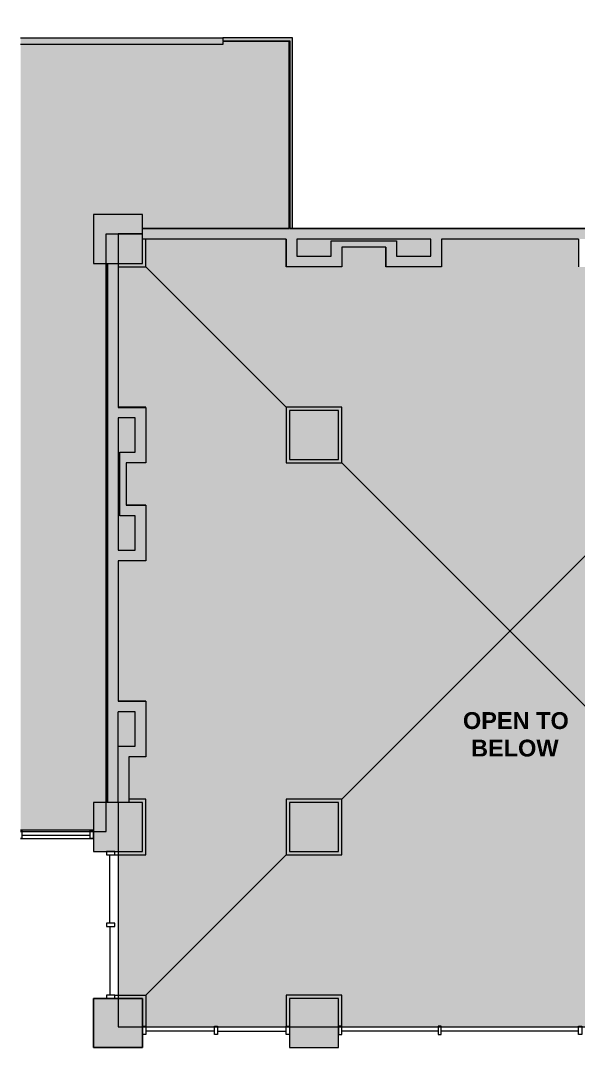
# Model space of a CAD drawing. Header units: inches. Extents: x -504 to 1371, y -567 to 495.
# Drawn here: x -504 to -162, y -567 to 61 of the extents above; entities that cross this region are included whole.
import ezdxf

# ---------------------------------------------------------------- set-up
doc = ezdxf.new("R2010")
doc.units = ezdxf.units.IN
doc.header["$MEASUREMENT"] = 0
doc.linetypes.add('IMPORT-HIDDEN4 _2_', pattern=[0])
for name, color, linetype, lineweight in [('1900 Gallows 2nd Floor_For Revit_dwg _2_', 8, 'Continuous', 9), ('A-Area-Iden-Name', 7, 'Continuous', 9), ('A-Cols-Bldg', 7, 'Continuous', 9), ('A-DETL-GENF', 92, 'Continuous', 9), ('A-DETL-MEDM', 33, 'Continuous', 20), ('A-Glaz-Exst', 7, 'Continuous', 9), ('A-WALL', 113, 'Continuous', 13), ('A-Wall-Bldg', 7, 'Continuous', 9), ('A-Wall-Demo', 7, 'IMPORT-HIDDEN4 _2_', 9), ('A-Wall-Exst', 7, 'Continuous', 9), ('A-WALL-PATT', 111, 'Continuous', 13), ('I-WALL', 2, 'Continuous', 13), ('PE0', 7, 'Continuous', 9), ('PE2', 7, 'Continuous', 9)]:
    doc.layers.add(name, color=color, linetype=linetype, lineweight=lineweight)
doc.styles.add('Arial_B', font='arialbd.ttf', dxfattribs={"height": 10.31746})

# ---------------------------------------------------------------- blocks, each defined once
blk = doc.blocks.new('1900 Gallows 2nd Floor_For Revit_dwg _2_-1600195-Reflected Ceiling Plan')
at = {"layer": 'A-Cols-Bldg', "flags": 128}
for points in [[(877, 1218.69), (877, 1188.69), (907, 1188.69), (907, 1218.69)], [(1029, 1100.69), (995, 1100.69), (995, 1066.69), (1029, 1066.69)], [(1027, 1098.69), (997, 1098.69), (997, 1068.69), (1027, 1068.69)], [(1029, 860.69), (995, 860.69), (995, 826.69), (1029, 826.69)], [(1027, 858.69), (997, 858.69), (997, 828.69), (1027, 828.69)], [(877, 738.69), (907, 738.69), (907, 708.69), (877, 708.69)], [(1027, 738.69), (997, 738.69), (997, 708.69), (1027, 708.69)]]:
    blk.add_lwpolyline(points, close=True, dxfattribs=at)
at = {"layer": 'A-Glaz-Exst'}
for p, q in [((833, 838.69), (875, 838.69)), ((887, 784.69), (887, 826.69)), ((887, 782.69), (887, 740.69)), ((951, 718.69), (909, 718.69)), ((953, 718.69), (995, 718.69)), ((1088, 718.69), (1029, 718.69)), ((1174, 718.69), (1090, 718.69))]:
    blk.add_line(p, q, dxfattribs=at)
at = {"layer": 'A-Glaz-Exst', "flags": 128}
blk.add_lwpolyline([(832.28, 841.69), (833, 841.69), (833, 836.69), (832.28, 836.69)], dxfattribs=at)
for points in [[(875, 841.69), (877, 841.69), (877, 836.69), (875, 836.69)], [(890, 826.69), (890, 828.69), (885, 828.69), (885, 826.69)], [(890, 782.69), (890, 784.69), (885, 784.69), (885, 782.69)], [(890, 738.69), (890, 740.69), (885, 740.69), (885, 738.69)], [(907, 721.69), (909, 721.69), (909, 716.69), (907, 716.69)], [(951, 721.69), (953, 721.69), (953, 716.69), (951, 716.69)], [(995, 721.69), (997, 721.69), (997, 716.69), (995, 716.69)], [(1029, 721.69), (1027, 721.69), (1027, 716.69), (1029, 716.69)], [(1090, 721.69), (1088, 721.69), (1088, 716.69), (1090, 716.69)], [(1174, 721.69), (1176, 721.69), (1176, 716.69), (1174, 716.69)]]:
    blk.add_lwpolyline(points, close=True, dxfattribs=at)
at = {"layer": 'A-Wall-Bldg'}
for p, q in [((996.78, 1210.19), (907, 1210.19)), ((1090, 1210.19), (997.28, 1210.19)), ((1264.03, 1210.19), (1174, 1210.19)), ((995, 1203.66), (995, 1186.69)), ((1174, 1203.66), (1174, 1186.69)), ((1056, 1198.66), (1056, 1186.69)), ((885.5, 1188.69), (885.5, 858.69)), ((909, 1100.69), (892.02, 1100.69)), ((909, 1040.69), (897.02, 1040.69)), ((909, 920.69), (892.03, 920.69)), ((907, 858.69), (898.53, 858.69))]:
    blk.add_line(p, q, dxfattribs=at)
at = {"layer": 'A-Wall-Bldg', "flags": 128}
for points in [[(892.03, 1186.69), (909, 1186.69), (909, 1203.66)], [(885.53, 858.69), (877, 858.69), (877, 828.69), (907, 828.69), (907, 858.69)], [(890, 826.69), (909, 826.69), (909, 860.69), (898.53, 860.69)]]:
    blk.add_lwpolyline(points, dxfattribs=at)
at = {"layer": 'A-Wall-Demo', "linetype": 'Continuous'}
blk.add_line((1174, 1210.19), (1090, 1210.19), dxfattribs=at)
at = {"layer": 'A-Wall-Exst'}
blk.add_line((877, 841.69), (832.28, 841.69), dxfattribs=at)
at = {"layer": 'A-Wall-Exst', "flags": 128}
blk.add_lwpolyline([(832.28, 836.69), (877, 836.69), (877, 841.69)], dxfattribs=at)
at = {"layer": 'PE0'}
for p, q in [((995, 1100.69), (909, 1186.69)), ((1029, 860.69), (1235, 1066.69)), ((1029, 1066.69), (1235, 860.69)), ((995, 826.69), (909, 740.69))]:
    blk.add_line(p, q, dxfattribs=at)
at = {"layer": 'PE2', "flags": 128}
for points in [[(890, 740.69), (909, 740.69), (909, 721.69)], [(1029, 721.69), (1029, 740.69), (995, 740.69), (995, 721.69)]]:
    blk.add_lwpolyline(points, dxfattribs=at)
at = {"layer": 'A-Area-Iden-Name', "char_height": 10.317, "attachment_point": 1, "line_spacing_factor": 0.941778, "style": 'Arial_B'}
for s, insert, width in [('OPEN TO', (1103.24, 913.99), 75.535), ('BELOW', (1108.2, 897.16), 62.4357)]:
    blk.add_mtext(s, dxfattribs=dict(at, insert=insert, width=width))

msp = doc.modelspace()

# ---------------------------------------------------------------- hatches: boundary and pattern name
at = {"layer": 'A-DETL-GENF'}
h = msp.add_hatch(color=9, dxfattribs=at)
h.paths.add_polyline_path([(-503.93, -435.19), (-459.18, -435.19), (-459.18, -417.44), (-451.43, -417.44), (-451.43, -87.44), (-459.18, -87.44), (-459.18, -57.44), (-429.18, -57.44), (-429.18, -65.94), (-339.43, -65.94), (-339.43, 48.56), (-379.93, 48.56), (-379.93, 46.81), (-503.93, 46.81), (-503.93, -417.44)], flags=0)
h.paths.add_polyline_path([(-338.93, -65.94), (-337.43, -65.94), (-337.43, 50.81), (-379.93, 50.81), (-379.93, 49.06), (-338.93, 49.06), (-338.93, -53.88)], flags=0)
h.paths.add_polyline_path([(1360.57, 229.56), (1360.57, 272.56), (1347.82, 272.56), (1347.82, 302.56), (1360.57, 302.56), (1360.57, 392.56), (1321.82, 392.56), (1321.82, 422.56), (1360.57, 422.56), (1360.57, 495.1), (24.82, 495.1), (24.82, 408.31), (829.44, 408.31), (829.44, 406.56), (881.07, 406.56), (881.07, 384.93), (880.57, 384.93), (880.57, 348.93), (881.07, 348.93), (881.07, 342.93), (887.82, 342.93), (887.82, 318.93), (863.82, 318.93), (863.82, 338.93), (833.44, 338.93), (833.44, 229.56), (1357.82, 229.56)], flags=0)
h.paths.add_polyline_path([(1107.82, 318.93), (1083.82, 318.93), (1083.82, 342.93), (1107.82, 342.93), (1107.82, 321.44)], flags=0)
h.paths.add_polyline_path([(702.39, 404.06), (880.57, 404.06), (880.57, 406.06), (829.44, 406.06), (829.44, 404.31), (20.82, 404.31), (20.82, 438.06), (20.57, 438.06), (20.57, 404.06), (679.94, 404.06)], flags=0)
h.paths.add_polyline_path([(-313.18, 408.31), (-313.18, 495.1), (-503.93, 495.1), (-503.93, 408.31)], flags=0)
h.paths.add_polyline_path([(-303.18, 438.31), (-267.18, 438.31), (-267.18, 438.56), (20.82, 438.56), (20.82, 495.1), (-309.18, 495.1), (-309.18, 438.56), (-303.18, 438.56)], flags=0)
h = msp.add_hatch(color=55, dxfattribs=at)
h.paths.add_polyline_path([(-69.18, -567.44), (-69.18, -537.44), (-99.18, -537.44), (-99.18, -567.44)], flags=0)
h.paths.add_polyline_path([(-309.18, -567.44), (-309.18, -537.44), (-339.18, -537.44), (-339.18, -567.44)], flags=0)
h.paths.add_polyline_path([(50.82, -567.44), (50.82, -537.44), (20.82, -537.44), (20.82, -567.44), (39.07, -567.44)], flags=0)
h.paths.add_polyline_path([(-429.18, -567.44), (-429.18, -537.44), (-459.18, -537.44), (-459.18, -567.44), (-437.68, -567.44)], flags=0)
h.paths.add_polyline_path([(-309.18, -447.44), (-309.18, -417.44), (-339.18, -417.44), (-339.18, -447.44)], flags=0)
h.paths.add_polyline_path([(1250.79, -447.44), (1250.82, -447.44), (1250.79, -424.44), (1220.82, -424.44), (1220.82, -447.44), (1224.82, -447.44)], flags=0)
h.paths.add_polyline_path([(-99.18, -447.44), (-69.18, -447.44), (-69.18, -417.44), (-99.18, -417.44)], flags=0)
h.paths.add_polyline_path([(-437.68, -447.44), (-429.18, -447.44), (-429.18, -417.44), (-459.18, -417.44), (-459.18, -447.44), (-444.18, -447.44)], flags=0)
h.paths.add_polyline_path([(1370.82, -447.44), (1370.82, -417.44), (1340.82, -417.45), (1340.82, -447.44)], flags=0)
h.paths.add_polyline_path([(1130.82, -447.44), (1130.79, -398.44), (1100.82, -398.44), (1100.82, -447.44), (1130.79, -447.44)], flags=0)
h.paths.add_polyline_path([(980.82, -447.44), (1010.82, -447.44), (1010.79, -424.44), (980.82, -424.44), (980.82, -434.42)], flags=0)
h.paths.add_polyline_path([(264.82, -447.44), (290.82, -447.44), (290.79, -424.44), (260.82, -424.44), (260.82, -447.44)], flags=0)
h.paths.add_polyline_path([(20.82, -447.44), (50.82, -447.44), (50.79, -417.44), (20.82, -417.44)], flags=0)
h.paths.add_polyline_path([(740.82, -447.44), (770.82, -447.44), (770.79, -424.44), (740.82, -424.44), (740.82, -434.42)], flags=0)
h.paths.add_polyline_path([(890.82, -447.44), (890.79, -398.44), (860.82, -398.44), (860.82, -447.44), (890.79, -447.44)], flags=0)
h.paths.add_polyline_path([(167.38, -447.44), (170.82, -447.44), (170.79, -398.44), (140.82, -398.44), (140.82, -447.44), (143.38, -447.44)], flags=0)
h.paths.add_polyline_path([(380.82, -447.44), (410.82, -447.44), (410.79, -398.44), (380.82, -398.44), (380.82, -434.42)], flags=0)
h.paths.add_polyline_path([(500.82, -447.44), (530.82, -447.44), (530.79, -424.44), (500.82, -424.44), (500.82, -434.42)], flags=0)
h.paths.add_polyline_path([(650.82, -447.44), (650.79, -398.44), (620.82, -398.44), (620.82, -447.44), (650.79, -447.44)], flags=0)
h.paths.add_polyline_path([(1347.82, -327.44), (1370.82, -327.42), (1370.82, -297.44), (1347.82, -297.44), (1347.82, -327.42)], flags=0)
h.paths.add_polyline_path([(1321.85, -207.44), (1370.82, -207.42), (1370.82, -177.44), (1321.82, -177.44), (1321.82, -207.44)], flags=0)
h.paths.add_polyline_path([(-309.18, -207.44), (-309.18, -177.44), (-339.18, -177.44), (-339.18, -207.44)], flags=0)
h.paths.add_polyline_path([(-70.18, -207.44), (-69.18, -207.44), (-69.18, -177.44), (-99.18, -177.44), (-99.18, -207.44), (-70.68, -207.44)], flags=0)
h.paths.add_polyline_path([(1107.82, -184.44), (1107.79, -160.44), (1083.82, -160.45), (1083.82, -184.44)], flags=0)
h.paths.add_polyline_path([(863.82, -184.44), (899.82, -184.44), (899.82, -160.44), (863.82, -160.44), (863.82, -180.44)], flags=0)
h.paths.add_polyline_path([(623.82, -184.44), (647.82, -184.44), (647.79, -160.44), (623.82, -160.44), (623.82, -180.8)], flags=0)
h.paths.add_polyline_path([(407.82, -184.44), (407.82, -160.44), (383.82, -160.44), (383.82, -184.44), (407.38, -184.44)], flags=0)
h.paths.add_polyline_path([(164.57, -184.44), (167.82, -184.44), (167.82, -160.44), (143.82, -160.44), (143.82, -184.44)], flags=0)
h.paths.add_polyline_path([(1347.87, -87.44), (1370.82, -87.42), (1370.82, -57.44), (1347.82, -57.44), (1347.82, -87.44)], flags=0)
h.paths.add_polyline_path([(20.82, -87.44), (50.82, -87.44), (50.79, -57.44), (20.82, -57.44), (20.82, -72.44)], flags=0)
h.paths.add_polyline_path([(-429.18, -87.44), (-429.18, -57.44), (-459.18, -57.44), (-459.18, -87.44), (-444.18, -87.44)], flags=0)
h.paths.add_polyline_path([(1357.81, 32.56), (1370.82, 32.58), (1370.82, 62.56), (1321.82, 62.56), (1321.85, 32.56), (1357.8, 32.56)], flags=0)
h.paths.add_polyline_path([(1107.82, 112.18), (1107.82, 136.18), (1083.82, 136.18), (1083.82, 112.18), (1103.38, 112.18)], flags=0)
h.paths.add_polyline_path([(863.82, 112.18), (887.82, 112.18), (887.82, 136.18), (863.82, 136.18), (863.82, 112.36)], flags=0)
h.paths.add_polyline_path([(1347.82, 152.56), (1370.82, 152.58), (1370.82, 182.56), (1347.82, 182.56), (1347.82, 152.58)], flags=0)
h.paths.add_polyline_path([(1370.82, 272.56), (1370.82, 302.56), (1347.82, 302.56), (1347.82, 272.56), (1360.57, 272.56)], flags=0)
h.paths.add_polyline_path([(870.6, 318.93), (887.82, 318.93), (887.82, 342.93), (863.82, 342.93), (863.82, 318.93)], flags=0)
h.paths.add_polyline_path([(1107.82, 318.93), (1107.82, 342.93), (1083.82, 342.93), (1083.82, 318.93), (1087.82, 318.93)], flags=0)
h.paths.add_polyline_path([(1360.57, 392.56), (1370.82, 392.56), (1370.82, 422.56), (1321.82, 422.56), (1321.82, 392.56), (1357.82, 392.56)], flags=0)
h = msp.add_hatch(color=9, dxfattribs=at)
h.paths.add_polyline_path([(-429.18, -554.75), (-339.18, -554.75), (-339.18, -537.44), (-309.18, -537.44), (-309.18, -554.75), (-99.18, -554.75), (-99.18, -537.44), (-69.18, -537.44), (-69.18, -554.75), (20.82, -554.75), (20.82, -537.44), (39.07, -537.44), (39.07, -447.44), (20.82, -447.44), (20.82, -417.44), (29.32, -417.44), (29.32, -389.44), (18.82, -389.44), (18.82, -355.44), (35.82, -355.44), (35.82, -269.44), (18.82, -269.44), (18.82, -235.44), (30.82, -235.44), (30.82, -209.44), (18.82, -209.44), (18.82, -175.44), (35.82, -175.44), (35.82, -87.44), (20.82, -87.44), (20.82, -72.44), (-67.18, -72.44), (-67.18, -89.44), (-101.18, -89.44), (-101.18, -77.44), (-128.18, -77.44), (-128.18, -89.44), (-162.18, -89.44), (-162.18, -72.44), (-246.18, -72.44), (-246.18, -89.44), (-280.18, -89.44), (-280.18, -77.44), (-307.18, -77.44), (-307.18, -89.44), (-341.18, -89.44), (-341.18, -72.44), (-429.18, -72.44), (-429.18, -87.44), (-444.18, -87.44), (-444.18, -175.44), (-427.18, -175.44), (-427.18, -209.44), (-439.18, -209.44), (-439.18, -235.44), (-427.18, -235.44), (-427.18, -269.44), (-444.18, -269.44), (-444.18, -355.44), (-427.18, -355.44), (-427.18, -389.44), (-437.68, -389.44), (-437.68, -417.44), (-429.18, -417.44), (-429.18, -447.44), (-444.18, -447.44), (-444.18, -537.44), (-429.18, -537.44)], flags=0)
h.paths.add_polyline_path([(-339.18, -447.44), (-339.18, -417.44), (-309.18, -417.44), (-309.18, -447.44)], flags=0)
h.paths.add_polyline_path([(-69.18, -447.44), (-99.18, -447.44), (-99.18, -417.44), (-69.18, -417.44)], flags=0)
h.paths.add_polyline_path([(-433.68, -382.94), (-433.68, -361.94), (-444.18, -361.94), (-444.18, -382.94), (-437.68, -382.94)], flags=0)
h.paths.add_polyline_path([(25.32, -382.94), (35.82, -382.94), (35.82, -361.94), (25.32, -361.94)], flags=0)
h.paths.add_polyline_path([(-444.18, -262.94), (-433.68, -262.94), (-433.68, -241.94), (-443.18, -241.94), (-443.18, -202.94), (-433.68, -202.94), (-433.68, -181.94), (-444.18, -181.94), (-444.18, -252.44)], flags=0)
h.paths.add_polyline_path([(35.82, -262.94), (35.82, -181.94), (25.32, -181.94), (25.32, -202.94), (34.82, -202.94), (34.82, -241.94), (25.32, -241.94), (25.32, -262.94)], flags=0)
h.paths.add_polyline_path([(-70.18, -207.44), (-99.18, -207.44), (-99.18, -177.44), (-69.18, -177.44), (-69.18, -207.44)], flags=0)
h.paths.add_polyline_path([(-339.18, -207.44), (-339.18, -177.44), (-309.18, -177.44), (-309.18, -207.44)], flags=0)
h.paths.add_polyline_path([(-78.53, -82.94), (-73.68, -82.94), (-73.68, -72.44), (-155.68, -72.44), (-155.68, -82.94), (-134.68, -82.94), (-134.68, -73.44), (-94.68, -73.44), (-94.68, -82.94)], flags=0)
h.paths.add_polyline_path([(-262.67, -82.94), (-252.68, -82.94), (-252.68, -72.44), (-334.68, -72.44), (-334.68, -82.94), (-313.68, -82.94), (-313.68, -73.44), (-273.68, -73.44), (-273.68, -82.94)], flags=0)
at = {"layer": 'A-WALL-PATT'}
for points in [[(-379.93, 46.81), (-379.93, 50.81), (-503.93, 50.81), (-503.93, 46.81)], [(-379.93, 48.56), (-339.43, 48.56), (-339.43, 49.06), (-379.93, 49.06)], [(-338.93, -65.94), (-338.93, 49.06), (-339.43, 49.06), (-339.43, -65.94)], [(20.82, -72.44), (20.82, -65.94), (-429.18, -65.94), (-429.18, -72.44), (-21.4, -72.44)], [(-338.93, -89.44), (-334.68, -89.44), (-334.68, -72.44), (-341.18, -72.44), (-341.18, -89.44)], [(-313.68, -89.44), (-307.18, -89.44), (-307.18, -73.44), (-313.68, -73.44), (-313.68, -82.94)], [(-280.18, -77.44), (-280.18, -73.44), (-307.18, -73.44), (-307.18, -77.44)], [(-280.18, -89.44), (-273.68, -89.44), (-273.68, -73.44), (-280.18, -73.44), (-280.18, -82.94)], [(-246.18, -82.94), (-246.18, -72.44), (-252.68, -72.44), (-252.68, -82.94)], [(-450.68, -417.44), (-444.18, -417.44), (-444.18, -87.44), (-450.68, -87.44), (-450.68, -328.38)], [(-323.57, -89.44), (-313.68, -89.44), (-313.68, -82.94), (-334.68, -82.94), (-334.68, -89.44)], [(-252.68, -89.44), (-246.18, -89.44), (-246.18, -82.94), (-273.68, -82.94), (-273.68, -89.44), (-262.67, -89.44)], [(-444.18, -181.94), (-427.18, -181.94), (-427.18, -175.44), (-444.18, -175.44)], [(-427.18, -202.94), (-427.18, -181.94), (-433.68, -181.94), (-433.68, -202.94)], [(-433.68, -209.44), (-427.18, -209.44), (-427.18, -202.94), (-443.18, -202.94), (-443.18, -209.44), (-439.18, -209.44)], [(-443.18, -241.94), (-439.18, -241.94), (-439.18, -209.44), (-443.18, -209.44)], [(-433.68, -241.94), (-427.18, -241.94), (-427.18, -235.44), (-439.18, -235.44), (-439.18, -241.94)], [(-427.18, -262.94), (-427.18, -241.94), (-433.68, -241.94), (-433.68, -262.94)], [(-427.18, -269.44), (-427.18, -262.94), (-444.18, -262.94), (-444.18, -269.44), (-433.68, -269.44)], [(-433.68, -361.94), (-427.18, -361.94), (-427.18, -355.44), (-444.18, -355.44), (-444.18, -361.94)], [(-427.18, -382.94), (-427.18, -361.94), (-433.68, -361.94), (-433.68, -382.94)], [(-427.18, -389.44), (-427.18, -382.94), (-444.18, -382.94), (-444.18, -389.44), (-433.68, -389.44)], [(-437.68, -417.44), (-437.68, -389.44), (-444.18, -389.44), (-444.18, -417.44)]]:
    msp.add_hatch(color=8, dxfattribs=at).paths.add_polyline_path(points, flags=0)

# ---------------------------------------------------------------- linework, layer by layer
at = {"layer": 'A-DETL-MEDM'}
for p, q in [((-337.43, 50.81), (-379.93, 50.81)), ((-337.43, -65.94), (-337.43, 50.81)), ((-429.18, -57.44), (-459.18, -57.44)), ((-459.18, -57.44), (-459.18, -87.44)), ((-429.18, -65.94), (-429.18, -57.44)), ((-451.43, -435.19), (-451.43, -69.19)), ((-451.43, -69.19), (-444.18, -69.19)), ((-444.18, -69.19), (-429.18, -69.19)), ((-444.18, -69.19), (-444.18, -87.44)), ((-429.18, -69.19), (-444.18, -69.19)), ((-429.18, -87.44), (-429.18, -72.44)), ((-459.18, -87.44), (-451.43, -87.44)), ((-451.43, -87.44), (-450.68, -87.44)), ((-444.18, -87.44), (-429.18, -87.44)), ((-309.18, -177.44), (-339.18, -177.44)), ((-339.18, -177.44), (-339.18, -207.44)), ((-309.18, -207.44), (-309.18, -177.44)), ((-339.18, -207.44), (-309.18, -207.44)), ((-459.18, -417.44), (-459.18, -435.19)), ((-451.43, -417.44), (-459.18, -417.44)), ((-450.68, -417.44), (-451.43, -417.44)), ((-444.18, -417.44), (-444.18, -554.75)), ((-429.18, -417.44), (-437.68, -417.44)), ((-429.18, -447.44), (-429.18, -417.44)), ((-339.18, -417.44), (-339.18, -447.44)), ((-309.18, -417.44), (-339.18, -417.44)), ((-309.18, -447.44), (-309.18, -417.44)), ((-503.93, -435.19), (-451.43, -435.19)), ((-459.18, -435.19), (-459.18, -447.44)), ((-459.18, -447.44), (-444.18, -447.44)), ((-444.18, -447.44), (-429.18, -447.44)), ((-339.18, -447.44), (-309.18, -447.44)), ((-444.18, -537.44), (-459.18, -537.44)), ((-459.18, -537.44), (-459.18, -567.44)), ((-429.18, -537.44), (-444.18, -537.44)), ((-429.18, -554.75), (-429.18, -537.44)), ((-339.18, -537.44), (-339.18, -554.75)), ((-309.18, -537.44), (-339.18, -537.44)), ((-309.18, -554.75), (-309.18, -537.44)), ((-444.18, -554.75), (39.07, -554.75)), ((-429.18, -567.44), (-429.18, -554.75)), ((-339.18, -554.75), (-339.18, -567.44)), ((-309.18, -567.44), (-309.18, -554.75)), ((-459.18, -567.44), (-429.18, -567.44)), ((-339.18, -567.44), (-309.18, -567.44))]:
    msp.add_line(p, q, dxfattribs=at)
at = {"layer": 'A-WALL', "color": 250, "lineweight": 20}
for p, q in [((-503.93, 50.81), (-379.93, 50.81)), ((-379.93, 50.81), (-379.93, 49.06)), ((-379.93, 46.81), (-503.93, 46.81)), ((-379.93, 48.56), (-379.93, 46.81)), ((-429.18, -72.44), (-429.18, -65.94)), ((-429.18, -65.94), (-339.43, -65.94)), ((-338.93, -65.94), (-70.68, -65.94)), ((-341.18, -72.44), (-429.18, -72.44)), ((-341.18, -89.44), (-341.18, -72.44)), ((-252.68, -72.44), (-334.68, -72.44)), ((-334.68, -72.44), (-334.68, -82.94)), ((-313.68, -82.94), (-313.68, -73.44)), ((-313.68, -73.44), (-273.68, -73.44)), ((-273.68, -73.44), (-273.68, -82.94)), ((-252.68, -82.94), (-252.68, -72.44)), ((-162.18, -72.44), (-246.18, -72.44)), ((-246.18, -72.44), (-246.18, -89.44)), ((-307.18, -77.44), (-307.18, -89.44)), ((-280.18, -77.44), (-307.18, -77.44)), ((-280.18, -89.44), (-280.18, -77.44)), ((-450.68, -417.44), (-450.68, -87.44)), ((-450.68, -87.44), (-444.18, -87.44)), ((-444.18, -87.44), (-444.18, -175.44)), ((-334.68, -82.94), (-313.68, -82.94)), ((-273.68, -82.94), (-252.68, -82.94)), ((-307.18, -89.44), (-341.18, -89.44)), ((-246.18, -89.44), (-280.18, -89.44)), ((-444.18, -175.44), (-427.18, -175.44)), ((-427.18, -175.44), (-427.18, -209.44)), ((-444.18, -181.94), (-444.18, -262.94)), ((-433.68, -181.94), (-444.18, -181.94)), ((-433.68, -202.94), (-433.68, -181.94)), ((-443.18, -241.94), (-443.18, -202.94)), ((-443.18, -202.94), (-433.68, -202.94)), ((-439.18, -209.44), (-439.18, -235.44)), ((-427.18, -209.44), (-439.18, -209.44)), ((-439.18, -235.44), (-427.18, -235.44)), ((-427.18, -235.44), (-427.18, -269.44)), ((-433.68, -241.94), (-443.18, -241.94)), ((-433.68, -262.94), (-433.68, -241.94)), ((-444.18, -262.94), (-433.68, -262.94)), ((-444.18, -269.44), (-444.18, -355.44)), ((-427.18, -269.44), (-444.18, -269.44)), ((-444.18, -355.44), (-427.18, -355.44)), ((-427.18, -355.44), (-427.18, -389.44)), ((-444.18, -417.44), (-444.18, -361.94)), ((-433.68, -361.94), (-444.18, -361.94)), ((-433.68, -382.94), (-433.68, -361.94)), ((-444.18, -382.94), (-433.68, -382.94)), ((-437.68, -389.44), (-437.68, -417.44)), ((-427.18, -389.44), (-437.68, -389.44)), ((-437.68, -417.44), (-450.68, -417.44))]:
    msp.add_line(p, q, dxfattribs=at)
at = {"layer": 'I-WALL', "color": 250, "lineweight": 20}
for p, q in [((-379.93, 49.06), (-338.93, 49.06)), ((-339.43, 48.56), (-379.93, 48.56)), ((-339.43, -65.94), (-339.43, 48.56)), ((-338.93, 49.06), (-338.93, -65.94))]:
    msp.add_line(p, q, dxfattribs=at)

# ---------------------------------------------------------------- block references
at = {"layer": '1900 Gallows 2nd Floor_For Revit_dwg _2_', "color": 7}
msp.add_blockref('1900 Gallows 2nd Floor_For Revit_dwg _2_-1600195-Reflected Ceiling Plan', (-1336.21, -1276.1), dxfattribs=at)

doc.saveas('drawing.dxf')
